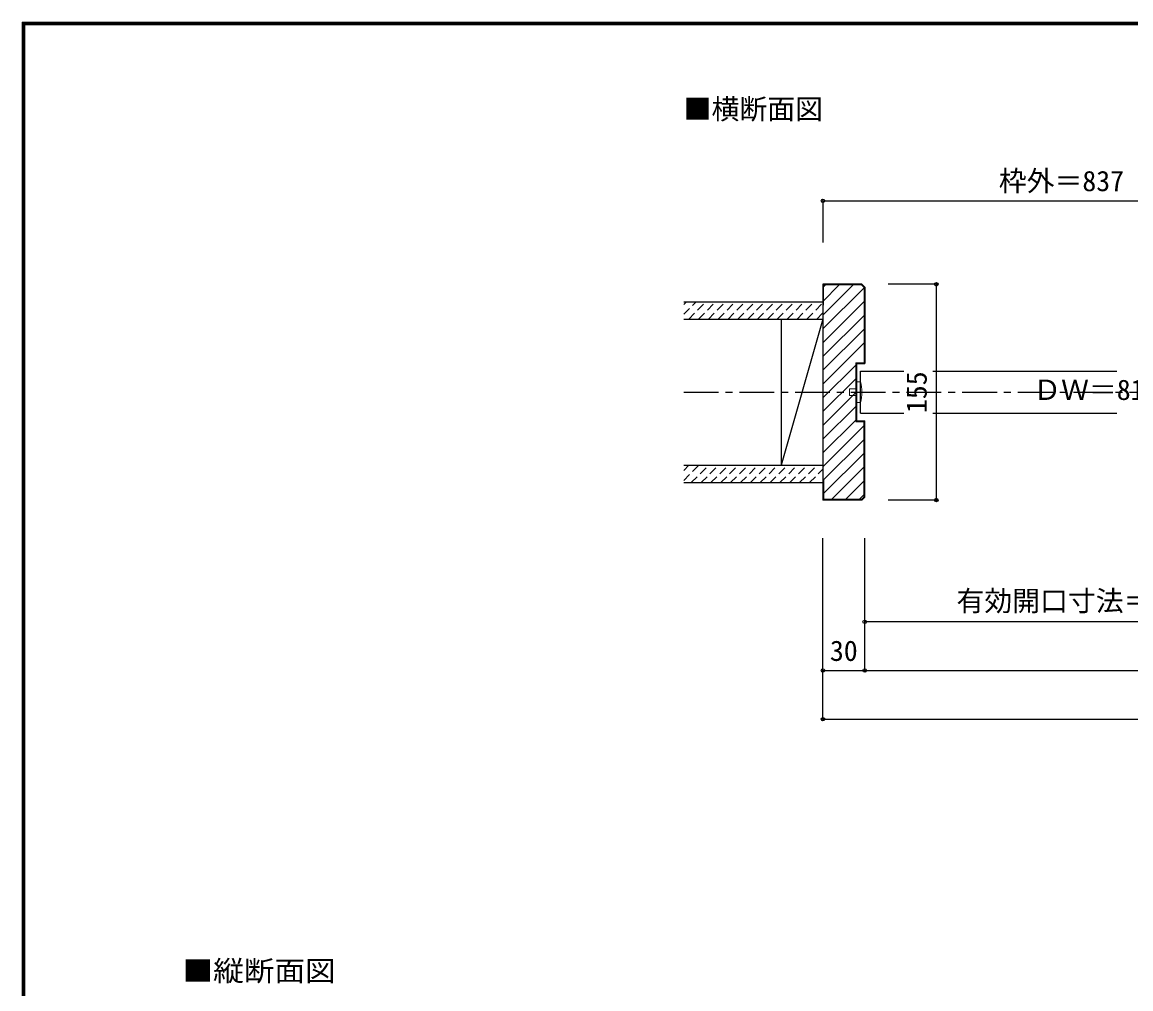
# Model space of a CAD drawing. Units: millimetres, scale not verified. Extents: x -3109 to 977, y -718 to 696.
# Drawn here: x -973 to -177, y 1 to 696 of the extents above; entities that cross this region are included whole.
import ezdxf
from ezdxf.enums import TextEntityAlignment as Align

# ---------------------------------------------------------------- set-up
doc = ezdxf.new("R2010")
doc.units = ezdxf.units.MM
doc.header["$LTSCALE"] = 5
doc.header["$PDMODE"] = 32
doc.header["$PDSIZE"] = 2.5
doc.linetypes.add('CHAIN1', pattern=[8, 5, -1, 1, -1])
doc.linetypes.add('DASHED1', pattern=[1.8, 1.2, -0.6])
for name, color, linetype in [('0-1_通り芯', 4, 'CHAIN1'), ('0-2_柱', 7, 'Continuous'), ('0-3_仕上げ', 2, 'Continuous'), ('0-4_枠', 3, 'Continuous'), ('0-6_扉', 6, 'Continuous'), ('0-A_文字', 4, 'DASHED1'), ('0-B_寸法', 7, 'Continuous'), ('0-C_ハッチ', 4, 'DASHED1'), ('F-0_補助線', 7, 'Continuous'), ('F-1_枠', 6, 'Continuous')]:
    doc.layers.add(name, color=color, linetype=linetype)
doc.layers.add('0-7_金物', color=7, linetype='Continuous', lineweight=18)
doc.styles.add('ＭＳ ゴシック', font='')
doc.styles.get('ＭＳ ゴシック').set_extended_font_data('MS Gothic')

msp = doc.modelspace()

# ---------------------------------------------------------------- linework, layer by layer
at = {"layer": '0-1_通り芯'}
msp.add_line((-498.347, 430), (501.653, 430), dxfattribs=at)
at = {"layer": '0-2_柱', "color": 3}
for p, q in [((-398.347, 490), (-398.347, 370)), ((-428.347, 482.5), (-428.347, 377.5))]:
    msp.add_line(p, q, dxfattribs=at)
at = {"layer": '0-3_仕上げ'}
for p, q in [((-498.347, 495), (-398.347, 495)), ((-498.347, 482.5), (-398.347, 482.5)), ((-498.347, 377.5), (-398.347, 377.5)), ((-498.347, 365), (-398.347, 365))]:
    msp.add_line(p, q, dxfattribs=at)
at = {"layer": '0-4_枠'}
for p, q in [((-398.347, 507.5), (-398.347, 352.5)), ((-370.468, 507.5), (-398.347, 507.5)), ((-370.675, 507), (-397.847, 507)), ((-397.847, 492.5), (-397.847, 507)), ((-368.847, 505.171), (-370.675, 507)), ((-368.347, 505.379), (-370.468, 507.5)), ((-368.847, 505.171), (-368.847, 451)), ((-368.347, 505.379), (-368.347, 450.5)), ((-397.847, 492.5), (-398.347, 492.5)), ((-374.847, 451), (-368.847, 451)), ((-374.347, 450.5), (-374.347, 409.5)), ((-374.347, 450.5), (-368.347, 450.5)), ((-374.347, 409.5), (-368.347, 409.5)), ((-368.847, 354.828), (-368.847, 409)), ((-397.847, 367.5), (-398.347, 367.5)), ((-397.847, 367.5), (-397.847, 353)), ((-370.468, 352.5), (-398.347, 352.5)), ((-370.675, 353), (-397.847, 353)), ((-370.675, 353), (-368.847, 354.828))]:
    msp.add_line(p, q, dxfattribs=at)
for points in [[(-374.847, 451), (-374.847, 409), (-368.847, 409)], [(-370.468, 352.5), (-368.347, 354.621), (-368.347, 409.5)]]:
    msp.add_lwpolyline(points, dxfattribs=at)
at = {"layer": '0-6_扉'}
for p, q in [((-371.347, 445), (-340.283, 445)), ((-371.347, 415), (-371.347, 445)), ((-319.536, 445), (-187.347, 445)), ((-371.347, 415), (-340.283, 415)), ((-319.536, 415), (-187.347, 415))]:
    msp.add_line(p, q, dxfattribs=at)
at = {"layer": '0-7_金物'}
for p, q in [((-374.347, 432.5), (-379.347, 432.5)), ((-379.347, 427.5), (-379.347, 432.5)), ((-371.347, 437.5), (-374.347, 437.5)), ((-374.347, 422.5), (-374.347, 437.5)), ((-374.347, 427.5), (-379.347, 427.5)), ((-371.347, 422.5), (-374.347, 422.5))]:
    msp.add_line(p, q, dxfattribs=at)
msp.add_arc((-401.798, 430), 31.361, 346.16371, 13.83632, dxfattribs=at)
at = {"layer": '0-B_寸法', "color": 4}
for p, q in [((-398.347, 567.5), (-398.347, 537.5)), ((-398.347, 567.5), (16.653, 567.5)), ((-398.347, 195), (-398.347, 325)), ((-368.347, 230), (-368.347, 325)), ((-13.347, 265), (-368.347, 265)), ((-398.347, 230), (396.563, 230)), ((-398.347, 195), (396.563, 195))]:
    msp.add_line(p, q, dxfattribs=at)
at = {"layer": '0-B_寸法'}
for p in [(-398.347, 567.5), (-368.347, 265), (-398.347, 230), (-368.347, 230), (-398.347, 195)]:
    msp.add_point(p, dxfattribs=at)
at = {"layer": '0-C_ハッチ', "linetype": 'Continuous'}
for p, q in [((-398.347, 485.347), (-376.695, 507)), ((-398.347, 495.247), (-386.594, 507)), ((-398.347, 475.448), (-368.847, 504.948)), ((-397.847, 505.646), (-396.494, 507)), ((-398.347, 465.548), (-368.847, 495.049)), ((-398.347, 455.649), (-368.847, 485.149)), ((-398.347, 445.75), (-368.847, 475.25)), ((-398.347, 435.85), (-368.847, 465.35)), ((-398.347, 425.951), (-374.847, 449.45)), ((-398.347, 416.051), (-374.847, 439.551)), ((-398.347, 406.152), (-374.847, 429.652)), ((-398.347, 396.252), (-374.847, 419.752)), ((-398.347, 386.353), (-374.847, 409.853)), ((-398.347, 376.453), (-368.847, 405.953)), ((-398.347, 366.554), (-368.847, 396.054)), ((-397.847, 357.154), (-368.847, 386.154)), ((-392.102, 353), (-368.847, 376.255)), ((-382.202, 353), (-368.847, 366.355)), ((-372.303, 353), (-368.847, 356.456))]:
    msp.add_line(p, q, dxfattribs=at)
at = {"layer": '0-C_ハッチ'}
for p, q in [((-498.347, 493.056), (-496.403, 495)), ((-498.347, 485.985), (-489.332, 495)), ((-494.761, 482.5), (-482.261, 495)), ((-487.69, 482.5), (-475.19, 495)), ((-480.619, 482.5), (-468.119, 495)), ((-473.547, 482.5), (-461.047, 495)), ((-466.476, 482.5), (-453.976, 495)), ((-459.405, 482.5), (-446.905, 495)), ((-452.334, 482.5), (-439.834, 495)), ((-445.263, 482.5), (-432.763, 495)), ((-438.192, 482.5), (-425.692, 495)), ((-431.121, 482.5), (-418.621, 495)), ((-424.05, 482.5), (-411.55, 495)), ((-416.979, 482.5), (-404.479, 495)), ((-409.908, 482.5), (-398.347, 494.061)), ((-402.837, 482.5), (-398.347, 486.99)), ((-498.347, 373.705), (-494.553, 377.5)), ((-498.347, 366.634), (-487.481, 377.5)), ((-492.91, 365), (-480.41, 377.5)), ((-485.839, 365), (-473.339, 377.5)), ((-478.768, 365), (-466.268, 377.5)), ((-471.697, 365), (-459.197, 377.5)), ((-464.626, 365), (-452.126, 377.5)), ((-457.555, 365), (-445.055, 377.5)), ((-450.484, 365), (-437.984, 377.5)), ((-443.413, 365), (-430.913, 377.5)), ((-436.342, 365), (-423.842, 377.5)), ((-429.271, 365), (-416.771, 377.5)), ((-422.2, 365), (-409.7, 377.5)), ((-415.129, 365), (-402.629, 377.5)), ((-408.058, 365), (-398.347, 374.711))]:
    msp.add_line(p, q, dxfattribs=at)
at = {"layer": 'F-0_補助線', "color": 4}
for p, q in [((-316.925, 507.5), (-351.447, 507.5)), ((-316.925, 352.5), (-316.925, 507.5)), ((-316.925, 352.5), (-351.447, 352.5))]:
    msp.add_line(p, q, dxfattribs=at)
at = {"layer": 'F-0_補助線'}
msp.add_line((-398.347, 482.5), (-428.347, 377.5), dxfattribs=at)
for p in [(-316.925, 507.5), (-316.925, 352.5)]:
    msp.add_point(p, dxfattribs=at)
at = {"layer": 'F-1_枠'}
for p, q in [((-973.347, 695.833), (-973.347, -700.833)), ((-973.347, 695.833), (976.653, 695.833)), ((-973.347, 695), (976.653, 695)), ((-973.347, 694.167), (976.653, 694.167)), ((-972.514, 695.833), (-972.514, -700.833)), ((-971.68, 695.833), (-971.68, -700.833))]:
    msp.add_line(p, q, dxfattribs=at)

# ---------------------------------------------------------------- texts
at = {"layer": '0-A_文字', "color": 7, "style": 'ＭＳ ゴシック'}
msp.add_text('■横断面図', height=14.66, dxfattribs=at).set_placement((-498.347, 621.667), align=Align.BOTTOM_LEFT)
at = {"layer": '0-A_文字', "color": 7, "style": 'ＭＳ ゴシック', "width": 1.1}
msp.add_text('■縦断面図', height=14.66, dxfattribs=at).set_placement((-858.203, 2.5), align=Align.BOTTOM_LEFT)
at = {"layer": '0-B_寸法', "style": 'ＭＳ ゴシック'}
for s, p in [('枠外＝837 (740)', (-272.064, 570)), ('ＤＷ＝810(713)', (-247.347, 420)), ('有効開口寸法＝777 (680)', (-302.434, 268.31)), ('30', (-393.347, 232.5))]:
    msp.add_text(s, height=14.66, dxfattribs=at).set_placement(p, align=Align.BOTTOM_LEFT)
at = {"layer": 'F-0_補助線', "style": 'ＭＳ ゴシック'}
msp.add_text('155', height=14.66, rotation=90, dxfattribs=at).set_placement((-319.425, 415), align=Align.BOTTOM_LEFT)

doc.saveas('drawing.dxf')
